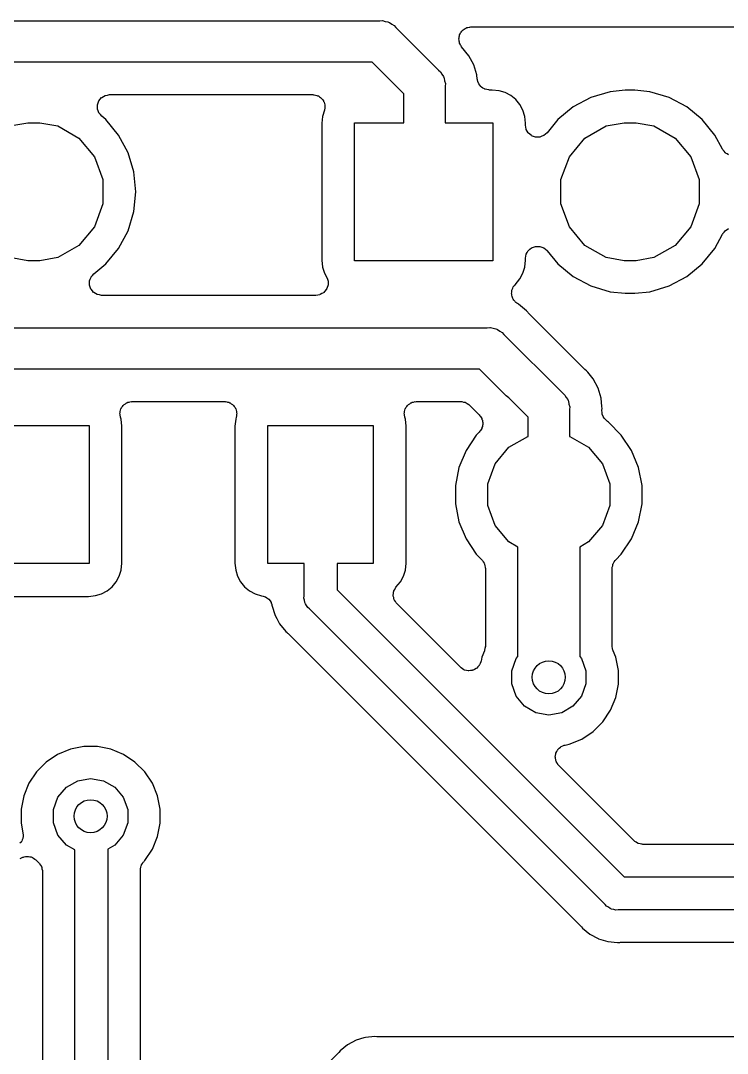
# Model space of a CAD drawing. Extents: x 91 to 190.2, y -113.9 to -59.9.
# Drawn here: x 138.89 to 147.59, y -73.36 to -60.64 of the extents above; entities that cross this region are included whole.
import ezdxf

# ---------------------------------------------------------------- set-up
doc = ezdxf.new("R2010")
doc.units = 0
doc.header["$MEASUREMENT"] = 0
doc.layers.add('BLACK', color=7, linetype='CONTINUOUS')

msp = doc.modelspace()

# ---------------------------------------------------------------- linework, layer by layer
at = {"layer": 'BLACK', "linetype": 'CONTINUOUS'}
for p, q in [((135.666, -60.646), (143.309, -60.646)), ((143.309, -60.646), (143.342, -60.6431)), ((143.342, -60.6431), (143.375, -60.6518)), ((143.375, -60.6518), (143.408, -60.6576)), ((143.408, -60.6576), (143.418, -60.6633)), ((143.418, -60.6633), (143.429, -60.6662)), ((143.429, -60.6662), (143.457, -60.6856)), ((143.457, -60.6856), (143.486, -60.7024)), ((143.486, -60.7024), (143.507, -60.7282)), ((143.507, -60.7282), (144.032, -61.2526)), ((144.302, -60.795), (144.311, -60.7843)), ((144.311, -60.7843), (144.318, -60.7723)), ((144.318, -60.7723), (144.328, -60.7645)), ((144.328, -60.7645), (144.336, -60.7551)), ((144.336, -60.7551), (144.348, -60.7481)), ((144.348, -60.7481), (144.359, -60.7393)), ((144.359, -60.7393), (144.37, -60.7352)), ((144.37, -60.7352), (144.381, -60.729)), ((144.381, -60.729), (144.395, -60.7266)), ((144.395, -60.7266), (144.408, -60.722)), ((144.408, -60.722), (144.42, -60.7221)), ((144.42, -60.7221), (144.432, -60.72)), ((144.432, -60.72), (178.337, -60.72)), ((144.282, -60.8684), (144.285, -60.8563)), ((144.285, -60.8821), (144.282, -60.8684)), ((144.285, -60.844), (144.289, -60.8309)), ((144.285, -60.8563), (144.285, -60.844)), ((144.285, -60.896), (144.285, -60.8821)), ((144.289, -60.9076), (144.285, -60.896)), ((144.289, -60.8309), (144.292, -60.8172)), ((144.291, -60.9198), (144.289, -60.9076)), ((144.292, -60.8172), (144.298, -60.8066)), ((144.298, -60.8066), (144.302, -60.795)), ((144.298, -60.9319), (144.291, -60.9198)), ((144.302, -60.945), (144.298, -60.9319)), ((144.31, -60.9544), (144.302, -60.945)), ((144.316, -60.9652), (144.31, -60.9544)), ((144.406, -61.0749), (144.316, -60.9652)), ((143.215, -61.154), (135.716, -61.154)), ((143.606, -61.5452), (143.215, -61.154)), ((144.467, -61.1885), (144.406, -61.0749)), ((144.032, -61.2526), (144.058, -61.2742)), ((144.058, -61.2742), (144.074, -61.3034)), ((144.505, -61.3118), (144.467, -61.1885)), ((144.074, -61.3034), (144.094, -61.331)), ((144.094, -61.331), (144.097, -61.342)), ((144.097, -61.342), (144.102, -61.3518)), ((144.102, -61.3518), (144.108, -61.385)), ((144.108, -61.385), (144.117, -61.4175)), ((144.117, -61.4175), (144.114, -61.4511)), ((144.509, -61.362), (144.505, -61.3118)), ((144.511, -61.3676), (144.509, -61.362)), ((144.511, -61.3734), (144.511, -61.3676)), ((144.518, -61.3926), (144.511, -61.3734)), ((144.524, -61.4122), (144.518, -61.3926)), ((144.527, -61.4169), (144.524, -61.4122)), ((144.529, -61.4223), (144.527, -61.4169)), ((144.542, -61.438), (144.529, -61.4223)), ((143.606, -61.9), (143.606, -61.5452)), ((144.114, -61.4511), (144.114, -61.9)), ((144.554, -61.4546), (144.542, -61.438)), ((144.559, -61.4578), (144.554, -61.4546)), ((144.562, -61.4622), (144.559, -61.4578)), ((144.58, -61.4725), (144.562, -61.4622)), ((144.597, -61.484), (144.58, -61.4725)), ((144.602, -61.4854), (144.597, -61.484)), ((144.607, -61.4883), (144.602, -61.4854)), ((144.628, -61.4918), (144.607, -61.4883)), ((144.647, -61.4969), (144.628, -61.4918)), ((144.653, -61.4963), (144.647, -61.4969)), ((144.659, -61.4973), (144.653, -61.4963)), ((144.693, -61.4973), (144.659, -61.4973)), ((144.778, -61.5058), (144.693, -61.4973)), ((144.854, -61.5287), (144.778, -61.5058)), ((144.923, -61.5658), (144.854, -61.5287)), ((146.145, -61.5181), (145.909, -61.5896)), ((146.329, -61.5), (146.145, -61.5181)), ((146.451, -61.5), (146.329, -61.5)), ((146.635, -61.5181), (146.451, -61.5)), ((146.871, -61.5896), (146.635, -61.5181)), ((139.834, -61.6796), (139.835, -61.6788)), ((139.835, -61.7049), (139.834, -61.6796)), ((139.835, -61.678), (139.843, -61.6543)), ((139.835, -61.6788), (139.835, -61.678)), ((139.843, -61.6543), (139.852, -61.6304)), ((139.852, -61.629), (139.869, -61.6096)), ((139.852, -61.6298), (139.852, -61.629)), ((139.852, -61.6304), (139.852, -61.6298)), ((139.869, -61.6096), (139.885, -61.5902)), ((139.885, -61.5897), (139.886, -61.5891)), ((139.885, -61.5902), (139.885, -61.5897)), ((139.886, -61.5891), (139.908, -61.5765)), ((139.908, -61.5765), (139.929, -61.5636)), ((139.929, -61.5636), (139.93, -61.5635)), ((139.93, -61.5635), (139.931, -61.563)), ((139.931, -61.563), (139.956, -61.5587)), ((139.956, -61.5587), (139.981, -61.554)), ((139.981, -61.554), (139.981, -61.5541)), ((139.981, -61.5541), (139.982, -61.554)), ((139.982, -61.554), (142.485, -61.554)), ((142.485, -61.554), (142.494, -61.5556)), ((142.494, -61.5556), (142.503, -61.5551)), ((142.503, -61.5551), (142.519, -61.5601)), ((142.519, -61.5601), (142.536, -61.563)), ((142.536, -61.563), (142.544, -61.5676)), ((142.544, -61.5676), (142.553, -61.5702)), ((142.553, -61.5702), (142.566, -61.5805)), ((142.566, -61.5805), (142.581, -61.5891)), ((142.581, -61.5891), (142.587, -61.596)), ((142.587, -61.596), (142.594, -61.6015)), ((142.594, -61.6015), (142.604, -61.6158)), ((142.604, -61.6158), (142.615, -61.629)), ((142.615, -61.629), (142.618, -61.6375)), ((142.618, -61.6375), (142.623, -61.6451)), ((142.623, -61.6451), (142.627, -61.6618)), ((142.627, -61.6618), (142.632, -61.678)), ((142.632, -61.678), (142.632, -61.687)), ((144.984, -61.6158), (144.923, -61.5658)), ((145.034, -61.6767), (144.984, -61.6158)), ((145.071, -61.7462), (145.034, -61.6767)), ((145.909, -61.5896), (145.692, -61.7056)), ((147.088, -61.7056), (146.871, -61.5896)), ((139.835, -61.73), (139.835, -61.7049)), ((139.835, -61.7308), (139.835, -61.73)), ((139.835, -61.7317), (139.835, -61.7308)), ((139.844, -61.7553), (139.835, -61.7317)), ((139.852, -61.779), (139.844, -61.7553)), ((139.853, -61.7796), (139.852, -61.779)), ((139.853, -61.7804), (139.853, -61.7796)), ((139.87, -61.7996), (139.853, -61.7804)), ((139.886, -61.8189), (139.87, -61.7996)), ((142.628, -61.7475), (142.606, -61.8216)), ((142.629, -61.7386), (142.628, -61.7475)), ((142.632, -61.73), (142.629, -61.7386)), ((142.632, -61.687), (142.634, -61.6958)), ((142.634, -61.6958), (142.632, -61.7129)), ((142.632, -61.7129), (142.632, -61.73)), ((145.094, -61.8216), (145.071, -61.7462)), ((145.692, -61.7056), (145.502, -61.8618)), ((147.278, -61.8618), (147.088, -61.7056)), ((138.755, -61.9389), (138.976, -61.9)), ((138.976, -61.9), (139.124, -61.9)), ((139.124, -61.9), (139.345, -61.9389)), ((139.887, -61.8193), (139.886, -61.8189)), ((139.887, -61.82), (139.887, -61.8193)), ((139.938, -61.8618), (139.887, -61.82)), ((140.094, -62.0522), (139.938, -61.8618)), ((142.606, -61.8216), (142.597, -61.9074)), ((142.597, -61.9074), (142.597, -63.5926)), ((143, -63.6), (143, -61.9)), ((143, -61.9), (143.606, -61.9)), ((144.114, -61.9), (144.7, -61.9)), ((144.7, -61.9), (144.7, -63.6)), ((145.103, -61.9074), (145.094, -61.8216)), ((145.103, -61.929), (145.103, -61.9074)), ((145.103, -61.9298), (145.103, -61.929)), ((145.103, -61.9307), (145.103, -61.9298)), ((145.107, -61.9554), (145.103, -61.9307)), ((145.502, -61.8618), (145.369, -62.0242)), ((146.095, -61.9389), (146.316, -61.9)), ((146.316, -61.9), (146.464, -61.9)), ((146.464, -61.9), (146.685, -61.9389)), ((147.434, -62.0522), (147.278, -61.8618)), ((139.345, -61.9389), (139.605, -62.0888)), ((140.21, -62.2693), (140.094, -62.0522)), ((145.112, -61.9803), (145.107, -61.9554)), ((145.112, -61.981), (145.112, -61.9803)), ((145.112, -61.9819), (145.112, -61.981)), ((145.125, -62.0035), (145.112, -61.9819)), ((145.138, -62.0254), (145.125, -62.0035)), ((145.138, -62.026), (145.138, -62.0254)), ((145.139, -62.0267), (145.138, -62.026)), ((145.158, -62.0427), (145.139, -62.0267)), ((145.178, -62.0589), (145.158, -62.0427)), ((145.178, -62.0592), (145.178, -62.0589)), ((145.179, -62.0597), (145.178, -62.0592)), ((145.203, -62.0681), (145.179, -62.0597)), ((145.328, -62.0589), (145.304, -62.0676)), ((145.329, -62.0581), (145.328, -62.0584)), ((145.328, -62.0584), (145.328, -62.0589)), ((145.348, -62.0417), (145.329, -62.0581)), ((145.368, -62.0254), (145.348, -62.0417)), ((145.369, -62.0242), (145.368, -62.0247)), ((145.368, -62.0247), (145.368, -62.0254)), ((145.835, -62.0888), (146.095, -61.9389)), ((146.685, -61.9389), (146.945, -62.0888)), ((147.528, -62.2268), (147.434, -62.0522)), ((139.605, -62.0888), (139.797, -62.3184)), ((145.227, -62.0767), (145.203, -62.0681)), ((145.228, -62.077), (145.227, -62.0767)), ((145.227, -62.0767), (145.227, -62.0767)), ((145.253, -62.0767), (145.228, -62.077)), ((145.279, -62.0767), (145.253, -62.0767)), ((145.28, -62.0764), (145.279, -62.0765)), ((145.279, -62.0765), (145.279, -62.0767)), ((145.304, -62.0676), (145.28, -62.0764)), ((145.643, -62.3184), (145.835, -62.0888)), ((146.945, -62.0888), (147.137, -62.3184)), ((140.282, -62.505), (140.21, -62.2693)), ((147.531, -62.2307), (147.528, -62.2268)), ((147.533, -62.2353), (147.531, -62.2307)), ((147.547, -62.2511), (147.533, -62.2353)), ((147.56, -62.2678), (147.547, -62.2511)), ((147.564, -62.2704), (147.56, -62.2678)), ((147.567, -62.2741), (147.564, -62.2704)), ((147.586, -62.2841), (147.567, -62.2741)), ((147.604, -62.2953), (147.586, -62.2841)), ((139.797, -62.3184), (139.9, -62.6001)), ((145.54, -62.6001), (145.643, -62.3184)), ((147.137, -62.3184), (147.24, -62.6001)), ((140.306, -62.75), (140.282, -62.505)), ((139.9, -62.6001), (139.9, -62.8999)), ((145.54, -62.8999), (145.54, -62.6001)), ((147.24, -62.6001), (147.24, -62.8999)), ((140.282, -62.995), (140.306, -62.75)), ((139.9, -62.8999), (139.797, -63.1816)), ((145.643, -63.1816), (145.54, -62.8999)), ((147.24, -62.8999), (147.137, -63.1816)), ((140.21, -63.2307), (140.282, -62.995)), ((139.797, -63.1816), (139.605, -63.4112)), ((145.835, -63.4112), (145.643, -63.1816)), ((147.137, -63.1816), (146.945, -63.4112)), ((147.586, -63.2159), (147.604, -63.2047)), ((140.094, -63.4478), (140.21, -63.2307)), ((147.434, -63.4478), (147.528, -63.2732)), ((147.528, -63.2732), (147.531, -63.2693)), ((147.531, -63.2693), (147.533, -63.2647)), ((147.533, -63.2647), (147.547, -63.2489)), ((147.547, -63.2489), (147.56, -63.2322)), ((147.56, -63.2322), (147.564, -63.2296)), ((147.564, -63.2296), (147.567, -63.2259)), ((147.567, -63.2259), (147.586, -63.2159)), ((139.605, -63.4112), (139.345, -63.5611)), ((139.938, -63.6382), (140.094, -63.4478)), ((145.139, -63.4733), (145.158, -63.4573)), ((145.158, -63.4573), (145.178, -63.4411)), ((145.178, -63.4408), (145.179, -63.4403)), ((145.178, -63.4411), (145.178, -63.4408)), ((145.179, -63.4403), (145.203, -63.4319)), ((145.203, -63.4319), (145.227, -63.4233)), ((145.227, -63.4233), (145.228, -63.423)), ((145.227, -63.4233), (145.227, -63.4233)), ((145.228, -63.423), (145.253, -63.4233)), ((145.253, -63.4233), (145.279, -63.4233)), ((145.279, -63.4233), (145.279, -63.4235)), ((145.279, -63.4235), (145.28, -63.4236)), ((145.28, -63.4236), (145.304, -63.4324)), ((145.304, -63.4324), (145.328, -63.4411)), ((145.328, -63.4411), (145.328, -63.4416)), ((145.328, -63.4416), (145.329, -63.4419)), ((145.329, -63.4419), (145.348, -63.4583)), ((145.348, -63.4583), (145.368, -63.4746)), ((146.095, -63.5611), (145.835, -63.4112)), ((146.945, -63.4112), (146.685, -63.5611)), ((147.278, -63.6382), (147.434, -63.4478)), ((138.976, -63.6), (138.755, -63.5611)), ((139.345, -63.5611), (139.124, -63.6)), ((145.103, -63.5693), (145.107, -63.5446)), ((145.103, -63.5702), (145.103, -63.5693)), ((145.103, -63.571), (145.103, -63.5702)), ((145.103, -63.5926), (145.103, -63.571)), ((145.107, -63.5446), (145.112, -63.5197)), ((145.112, -63.5181), (145.125, -63.4965)), ((145.112, -63.519), (145.112, -63.5181)), ((145.112, -63.5197), (145.112, -63.519)), ((145.125, -63.4965), (145.138, -63.4746)), ((145.138, -63.474), (145.139, -63.4733)), ((145.138, -63.4746), (145.138, -63.474)), ((145.368, -63.4746), (145.368, -63.4753)), ((145.368, -63.4753), (145.369, -63.4758)), ((145.369, -63.4758), (145.502, -63.6382)), ((146.316, -63.6), (146.095, -63.5611)), ((146.685, -63.5611), (146.464, -63.6)), ((139.124, -63.6), (138.976, -63.6)), ((139.79, -63.76), (139.938, -63.6382)), ((142.597, -63.5926), (142.606, -63.6784)), ((142.606, -63.6784), (142.629, -63.7538)), ((144.7, -63.6), (143, -63.6)), ((145.071, -63.7538), (145.094, -63.6784)), ((145.094, -63.6784), (145.103, -63.5926)), ((145.502, -63.6382), (145.692, -63.7944)), ((146.464, -63.6), (146.316, -63.6)), ((147.088, -63.7944), (147.278, -63.6382)), ((139.737, -63.8483), (139.746, -63.8247)), ((139.746, -63.8247), (139.755, -63.801)), ((139.755, -63.8004), (139.756, -63.7996)), ((139.755, -63.801), (139.755, -63.8004)), ((139.756, -63.7996), (139.772, -63.7805)), ((139.772, -63.7805), (139.788, -63.7611)), ((139.788, -63.7611), (139.789, -63.7607)), ((139.789, -63.7607), (139.79, -63.76)), ((142.629, -63.7538), (142.656, -63.8053)), ((142.656, -63.8053), (142.664, -63.8278)), ((142.664, -63.8278), (142.672, -63.85)), ((144.975, -63.8956), (145.034, -63.8233)), ((145.034, -63.8233), (145.071, -63.7538)), ((145.692, -63.7944), (145.909, -63.9104)), ((146.871, -63.9104), (147.088, -63.7944)), ((139.737, -63.8492), (139.737, -63.8483)), ((139.737, -63.85), (139.737, -63.8492)), ((139.737, -63.8752), (139.737, -63.85)), ((139.737, -63.9004), (139.737, -63.8752)), ((139.737, -63.9012), (139.737, -63.9004)), ((139.737, -63.902), (139.737, -63.9012)), ((139.746, -63.9257), (139.737, -63.902)), ((139.754, -63.9496), (139.746, -63.9257)), ((139.755, -63.9502), (139.754, -63.9496)), ((139.755, -63.951), (139.755, -63.9502)), ((139.771, -63.9704), (139.755, -63.951)), ((142.651, -63.9552), (142.635, -63.9728)), ((142.652, -63.9529), (142.651, -63.9552)), ((142.654, -63.951), (142.652, -63.9529)), ((142.662, -63.9288), (142.654, -63.951)), ((142.671, -63.9069), (142.662, -63.9288)), ((142.672, -63.902), (142.671, -63.9044)), ((142.671, -63.9044), (142.671, -63.9069)), ((142.672, -63.85), (142.672, -63.8524)), ((142.672, -63.8524), (142.672, -63.8548)), ((142.672, -63.8548), (142.672, -63.8784)), ((142.672, -63.8784), (142.672, -63.902)), ((144.934, -63.9709), (144.937, -63.9617)), ((144.937, -63.9617), (144.939, -63.9519)), ((144.939, -63.9519), (144.946, -63.9375)), ((144.946, -63.9375), (144.952, -63.9221)), ((144.952, -63.9221), (144.959, -63.9147)), ((144.959, -63.9147), (144.963, -63.9059)), ((144.963, -63.9059), (144.975, -63.8956)), ((145.909, -63.9104), (146.145, -63.9819)), ((146.635, -63.9819), (146.871, -63.9104)), ((139.787, -63.9898), (139.771, -63.9704)), ((139.788, -63.9903), (139.787, -63.9898)), ((139.788, -63.9909), (139.788, -63.9903)), ((139.81, -64.0035), (139.788, -63.9909)), ((139.832, -64.0164), (139.81, -64.0035)), ((139.833, -64.0165), (139.832, -64.0164)), ((139.833, -64.017), (139.833, -64.0165)), ((139.858, -64.0213), (139.833, -64.017)), ((139.883, -64.026), (139.858, -64.0213)), ((139.884, -64.0259), (139.883, -64.026)), ((139.885, -64.026), (139.884, -64.0259)), ((142.524, -64.026), (139.885, -64.026)), ((142.547, -64.0219), (142.524, -64.026)), ((142.571, -64.0186), (142.547, -64.0219)), ((142.573, -64.0174), (142.571, -64.0186)), ((142.575, -64.017), (142.573, -64.0174)), ((142.596, -64.0051), (142.575, -64.017)), ((142.616, -63.994), (142.596, -64.0051)), ((142.618, -63.9921), (142.616, -63.994)), ((142.62, -63.9909), (142.618, -63.9921)), ((142.635, -63.9728), (142.62, -63.9909)), ((144.931, -64.0035), (144.934, -63.9873)), ((144.933, -64.0131), (144.931, -64.0035)), ((144.933, -64.023), (144.933, -64.0131)), ((144.939, -64.0384), (144.933, -64.023)), ((144.934, -63.9873), (144.934, -63.9709)), ((144.942, -64.0544), (144.939, -64.0384)), ((144.947, -64.0628), (144.942, -64.0544)), ((144.951, -64.0721), (144.947, -64.0628)), ((144.961, -64.0848), (144.951, -64.0721)), ((144.97, -64.0987), (144.961, -64.0848)), ((146.145, -63.9819), (146.329, -64)), ((146.329, -64), (146.451, -64)), ((146.451, -64), (146.635, -63.9819)), ((144.977, -64.1048), (144.97, -64.0987)), ((144.984, -64.1124), (144.977, -64.1048)), ((144.998, -64.1207), (144.984, -64.1124)), ((145.011, -64.1308), (144.998, -64.1207)), ((145.016, -64.1336), (145.011, -64.1308)), ((145.115, -64.2153), (145.016, -64.1336)), ((145.131, -64.2346), (145.115, -64.2153)), ((145.137, -64.2394), (145.131, -64.2346)), ((145.141, -64.2455), (145.137, -64.2394)), ((145.825, -64.929), (145.141, -64.2455)), ((136.801, -64.426), (144.63, -64.426)), ((144.63, -64.426), (144.663, -64.4231)), ((144.663, -64.4231), (144.666, -64.4237)), ((144.666, -64.4237), (144.673, -64.4231)), ((144.673, -64.4231), (144.706, -64.4318)), ((144.706, -64.4318), (144.739, -64.4376)), ((144.739, -64.4376), (144.749, -64.4433)), ((144.749, -64.4433), (144.76, -64.4462)), ((144.76, -64.4462), (144.787, -64.4656)), ((144.787, -64.4656), (144.816, -64.4824)), ((144.816, -64.4824), (144.838, -64.5082)), ((144.838, -64.5082), (145.562, -65.2319)), ((144.535, -64.934), (136.895, -64.934)), ((144.866, -65.2647), (144.535, -64.934)), ((145.831, -64.9332), (145.825, -64.929)), ((145.835, -64.9389), (145.831, -64.9332)), ((145.855, -64.9547), (145.835, -64.9389)), ((145.87, -64.9739), (145.855, -64.9547)), ((145.936, -65.0542), (145.87, -64.9739)), ((145.87, -64.9739), (145.87, -64.9739)), ((145.997, -65.1679), (145.936, -65.0542)), ((145.562, -65.2319), (145.588, -65.2536)), ((146.035, -65.2911), (145.997, -65.1679)), ((140.164, -65.3691), (140.179, -65.3605)), ((140.179, -65.3605), (140.193, -65.3502)), ((140.193, -65.3502), (140.201, -65.3476)), ((140.201, -65.3476), (140.209, -65.343)), ((140.209, -65.343), (140.226, -65.3401)), ((140.226, -65.3401), (140.243, -65.3351)), ((140.243, -65.3351), (140.252, -65.3356)), ((140.252, -65.3356), (140.26, -65.334)), ((140.26, -65.334), (141.4, -65.334)), ((141.4, -65.334), (141.408, -65.3356)), ((141.408, -65.3356), (141.417, -65.3351)), ((141.417, -65.3351), (141.434, -65.3401)), ((141.434, -65.3401), (141.451, -65.343)), ((141.451, -65.343), (141.459, -65.3476)), ((141.459, -65.3476), (141.467, -65.3502)), ((141.467, -65.3502), (141.481, -65.3605)), ((141.481, -65.3605), (141.496, -65.3691)), ((143.664, -65.3691), (143.679, -65.3605)), ((143.679, -65.3605), (143.693, -65.3502)), ((143.693, -65.3502), (143.701, -65.3476)), ((143.701, -65.3476), (143.709, -65.343)), ((143.709, -65.343), (143.726, -65.3401)), ((143.726, -65.3401), (143.743, -65.3351)), ((143.743, -65.3351), (143.752, -65.3356)), ((143.752, -65.3356), (143.76, -65.334)), ((143.76, -65.334), (144.308, -65.334)), ((144.308, -65.334), (144.314, -65.3351)), ((144.314, -65.3351), (144.321, -65.3346)), ((144.321, -65.3346), (144.34, -65.3396)), ((144.34, -65.3396), (144.359, -65.343)), ((144.359, -65.343), (144.365, -65.3463)), ((144.365, -65.3463), (144.371, -65.3481)), ((144.371, -65.3481), (144.387, -65.3593)), ((144.387, -65.3593), (144.404, -65.3691)), ((144.899, -65.288), (144.866, -65.2647)), ((145.136, -65.5246), (144.899, -65.288)), ((145.588, -65.2536), (145.604, -65.2827)), ((145.604, -65.2827), (145.624, -65.3103)), ((145.624, -65.3103), (145.627, -65.3213)), ((145.627, -65.3213), (145.632, -65.3311)), ((145.632, -65.3311), (145.638, -65.3643)), ((145.638, -65.3643), (145.647, -65.3969)), ((146.045, -65.3945), (146.035, -65.2911)), ((140.111, -65.4758), (140.113, -65.467)), ((140.113, -65.4929), (140.111, -65.4758)), ((140.113, -65.458), (140.119, -65.4418)), ((140.113, -65.467), (140.113, -65.458)), ((140.113, -65.51), (140.113, -65.4929)), ((140.119, -65.4418), (140.123, -65.4251)), ((140.123, -65.4251), (140.127, -65.4175)), ((140.127, -65.4175), (140.131, -65.409)), ((140.131, -65.409), (140.142, -65.3958)), ((140.142, -65.3958), (140.151, -65.3815)), ((140.151, -65.3815), (140.158, -65.376)), ((140.158, -65.376), (140.164, -65.3691)), ((141.496, -65.3691), (141.502, -65.376)), ((141.502, -65.376), (141.509, -65.3815)), ((141.509, -65.3815), (141.518, -65.3958)), ((141.518, -65.3958), (141.529, -65.409)), ((141.529, -65.409), (141.533, -65.4175)), ((141.533, -65.4175), (141.537, -65.4251)), ((141.537, -65.4251), (141.541, -65.4418)), ((141.541, -65.4418), (141.547, -65.458)), ((141.547, -65.458), (141.547, -65.467)), ((141.547, -65.467), (141.549, -65.4758)), ((141.549, -65.4758), (141.547, -65.4929)), ((141.547, -65.4929), (141.547, -65.51)), ((143.611, -65.4758), (143.613, -65.467)), ((143.613, -65.4929), (143.611, -65.4758)), ((143.613, -65.458), (143.619, -65.4418)), ((143.613, -65.467), (143.613, -65.458)), ((143.613, -65.51), (143.613, -65.4929)), ((143.619, -65.4418), (143.623, -65.4251)), ((143.623, -65.4251), (143.627, -65.4175)), ((143.627, -65.4175), (143.631, -65.409)), ((143.631, -65.409), (143.642, -65.3958)), ((143.642, -65.3958), (143.651, -65.3815)), ((143.651, -65.3815), (143.658, -65.376)), ((143.658, -65.376), (143.664, -65.3691)), ((144.404, -65.3691), (144.408, -65.3741)), ((144.408, -65.3741), (144.414, -65.3779)), ((144.414, -65.3779), (144.534, -65.4979)), ((145.647, -65.3969), (145.644, -65.4304)), ((145.644, -65.4304), (145.644, -65.7632)), ((146.045, -65.3946), (146.045, -65.3945)), ((146.047, -65.4193), (146.045, -65.3946)), ((146.045, -65.4393), (146.047, -65.4193)), ((146.045, -65.4418), (146.045, -65.4393)), ((146.045, -65.4442), (146.045, -65.4418)), ((146.047, -65.4677), (146.045, -65.4442)), ((146.049, -65.4913), (146.047, -65.4677)), ((146.05, -65.4935), (146.049, -65.4913)), ((146.05, -65.496), (146.05, -65.4935)), ((140.116, -65.5186), (140.113, -65.51)), ((140.117, -65.5275), (140.116, -65.5186)), ((140.124, -65.5516), (140.117, -65.5275)), ((140.133, -65.6374), (140.124, -65.5516)), ((141.536, -65.5516), (141.527, -65.6374)), ((141.543, -65.5275), (141.536, -65.5516)), ((141.544, -65.5186), (141.543, -65.5275)), ((141.547, -65.51), (141.544, -65.5186)), ((143.616, -65.5186), (143.613, -65.51)), ((143.617, -65.5275), (143.616, -65.5186)), ((143.624, -65.5516), (143.617, -65.5275)), ((143.633, -65.6374), (143.624, -65.5516)), ((144.534, -65.4979), (144.541, -65.5086)), ((144.541, -65.5086), (144.55, -65.5179)), ((144.55, -65.5179), (144.556, -65.5298)), ((144.556, -65.5298), (144.564, -65.5406)), ((144.564, -65.5406), (144.567, -65.5532)), ((144.567, -65.5532), (144.572, -65.5651)), ((144.572, -65.5651), (144.574, -65.5782)), ((144.574, -65.5782), (144.577, -65.5909)), ((144.577, -65.617), (144.574, -65.6297)), ((144.577, -65.5909), (144.576, -65.6039)), ((144.576, -65.6039), (144.577, -65.617)), ((145.136, -65.7632), (145.136, -65.5246)), ((146.061, -65.5172), (146.05, -65.496)), ((146.071, -65.5387), (146.061, -65.5172)), ((146.072, -65.5405), (146.071, -65.5387)), ((146.074, -65.5427), (146.072, -65.5405)), ((146.091, -65.5591), (146.074, -65.5427)), ((146.107, -65.576), (146.091, -65.5591)), ((146.109, -65.577), (146.107, -65.576)), ((146.111, -65.5788), (146.109, -65.577)), ((146.123, -65.5867), (146.111, -65.5788)), ((146.283, -65.7469), (146.123, -65.5867)), ((138.43, -65.63), (139.73, -65.63)), ((139.73, -65.63), (139.73, -67.33)), ((140.133, -67.3226), (140.133, -65.6374)), ((141.527, -65.6374), (141.527, -67.3226)), ((141.93, -67.33), (141.93, -65.63)), ((141.93, -65.63), (143.23, -65.63)), ((143.23, -65.63), (143.23, -67.33)), ((143.633, -67.3226), (143.633, -65.6374)), ((144.497, -65.7469), (144.371, -65.9353)), ((144.534, -65.71), (144.497, -65.7469)), ((144.541, -65.6993), (144.534, -65.71)), ((144.55, -65.69), (144.541, -65.6993)), ((144.556, -65.6781), (144.55, -65.69)), ((144.564, -65.6673), (144.556, -65.6781)), ((144.567, -65.6547), (144.564, -65.6673)), ((144.572, -65.6428), (144.567, -65.6547)), ((144.574, -65.6297), (144.572, -65.6428)), ((146.409, -65.9353), (146.283, -65.7469)), ((144.9, -65.8966), (145.13, -65.7644)), ((145.13, -65.7644), (145.136, -65.7632)), ((145.644, -65.7632), (145.65, -65.7644)), ((145.65, -65.7644), (145.88, -65.8966)), ((144.371, -65.9353), (144.284, -66.1446)), ((144.73, -66.0992), (144.9, -65.8966)), ((145.88, -65.8966), (146.05, -66.0992)), ((146.496, -66.1446), (146.409, -65.9353)), ((144.64, -66.3478), (144.73, -66.0992)), ((146.05, -66.0992), (146.14, -66.3478)), ((144.284, -66.1446), (144.24, -66.3667)), ((146.54, -66.3667), (146.496, -66.1446)), ((144.24, -66.3667), (144.24, -66.5933)), ((144.64, -66.6122), (144.64, -66.3478)), ((146.14, -66.3478), (146.14, -66.6122)), ((146.54, -66.5933), (146.54, -66.3667)), ((144.24, -66.5933), (144.284, -66.8154)), ((144.73, -66.8608), (144.64, -66.6122)), ((146.14, -66.6122), (146.05, -66.8608)), ((146.496, -66.8154), (146.54, -66.5933)), ((144.284, -66.8154), (144.371, -67.0247)), ((144.9, -67.0634), (144.73, -66.8608)), ((146.05, -66.8608), (145.88, -67.0634)), ((146.409, -67.0247), (146.496, -66.8154)), ((144.371, -67.0247), (144.497, -67.2131)), ((145.009, -67.1261), (144.9, -67.0634)), ((145.009, -68.4728), (145.009, -67.1261)), ((145.88, -67.0634), (145.771, -67.1261)), ((145.771, -67.1261), (145.771, -68.4728)), ((146.283, -67.2131), (146.409, -67.0247)), ((144.497, -67.2131), (144.565, -67.2814)), ((146.215, -67.2814), (146.283, -67.2131)), ((139.73, -67.33), (138.43, -67.33)), ((140.124, -67.4084), (140.133, -67.3226)), ((141.527, -67.3226), (141.536, -67.4084)), ((142.377, -67.33), (141.93, -67.33)), ((142.377, -67.7275), (142.377, -67.33)), ((143.23, -67.33), (142.783, -67.33)), ((142.783, -67.33), (142.783, -67.6522)), ((143.624, -67.4084), (143.633, -67.3226)), ((144.565, -67.2814), (144.569, -67.2868)), ((144.569, -67.2868), (144.574, -67.2911)), ((144.574, -67.2911), (144.584, -67.308)), ((144.584, -67.308), (144.595, -67.3241)), ((144.595, -67.3241), (144.597, -67.3305)), ((144.597, -67.3305), (144.6, -67.3362)), ((144.6, -67.3362), (144.603, -67.3555)), ((144.603, -67.3555), (144.608, -67.3744)), ((144.608, -67.3744), (144.608, -67.381)), ((144.608, -67.381), (144.609, -67.3875)), ((144.609, -67.3875), (144.609, -68.3457)), ((146.171, -67.3875), (146.172, -67.381)), ((146.171, -68.3457), (146.171, -67.3875)), ((146.172, -67.3744), (146.177, -67.3555)), ((146.172, -67.381), (146.172, -67.3744)), ((146.177, -67.3555), (146.18, -67.3362)), ((146.18, -67.3362), (146.183, -67.3305)), ((146.183, -67.3305), (146.185, -67.3241)), ((146.185, -67.3241), (146.196, -67.308)), ((146.196, -67.308), (146.206, -67.2911)), ((146.206, -67.2911), (146.211, -67.2868)), ((146.211, -67.2868), (146.215, -67.2814)), ((140.064, -67.5533), (140.101, -67.4838)), ((140.101, -67.4838), (140.124, -67.4084)), ((141.536, -67.4084), (141.559, -67.4838)), ((141.559, -67.4838), (141.596, -67.5533)), ((143.564, -67.5533), (143.601, -67.4838)), ((143.601, -67.4838), (143.624, -67.4084)), ((139.953, -67.6642), (140.014, -67.6142)), ((140.014, -67.6142), (140.064, -67.5533)), ((141.596, -67.5533), (141.646, -67.6142)), ((141.646, -67.6142), (141.707, -67.6642)), ((142.783, -67.6522), (146.318, -71.1868)), ((143.483, -67.6662), (143.493, -67.6484)), ((143.493, -67.6484), (143.502, -67.6299)), ((143.502, -67.6299), (143.506, -67.6258)), ((143.506, -67.6258), (143.509, -67.6208)), ((143.509, -67.6208), (143.564, -67.5533)), ((138.437, -67.7327), (139.723, -67.7327)), ((139.723, -67.7327), (139.808, -67.7242)), ((139.808, -67.7242), (139.884, -67.7013)), ((139.884, -67.7013), (139.953, -67.6642)), ((141.707, -67.6642), (141.776, -67.7013)), ((141.776, -67.7013), (141.853, -67.7247)), ((141.853, -67.7247), (141.875, -67.7308)), ((141.875, -67.7308), (141.899, -67.7368)), ((141.899, -67.7368), (141.9, -67.7378)), ((141.9, -67.7378), (141.902, -67.7382)), ((141.902, -67.7382), (141.921, -67.7525)), ((141.921, -67.7525), (141.942, -67.7662)), ((141.942, -67.7662), (141.943, -67.7676)), ((141.943, -67.7676), (141.944, -67.7686)), ((141.944, -67.7686), (141.958, -67.7887)), ((142.374, -67.7544), (142.377, -67.7275)), ((142.381, -67.7804), (142.374, -67.7544)), ((142.386, -67.807), (142.381, -67.7804)), ((143.475, -67.7176), (143.478, -67.6975)), ((143.476, -67.7233), (143.475, -67.7176)), ((143.475, -67.729), (143.476, -67.7233)), ((143.481, -67.7487), (143.475, -67.729)), ((143.478, -67.6975), (143.48, -67.6771)), ((143.48, -67.6771), (143.482, -67.6719)), ((143.484, -67.7688), (143.481, -67.7487)), ((143.482, -67.6719), (143.483, -67.6662)), ((143.487, -67.7738), (143.484, -67.7688)), ((143.489, -67.7794), (143.487, -67.7738)), ((143.501, -67.7961), (143.489, -67.7794)), ((141.958, -67.7887), (141.972, -67.8086)), ((141.972, -67.8086), (141.972, -67.8102)), ((141.972, -67.8102), (141.973, -67.8116)), ((141.973, -67.8116), (141.979, -67.8352)), ((141.979, -67.8352), (141.98, -67.8387)), ((141.98, -67.8387), (141.981, -67.8405)), ((141.981, -67.8405), (142.02, -67.9684)), ((142.391, -67.8148), (142.386, -67.807)), ((142.393, -67.8236), (142.391, -67.8148)), ((142.408, -67.8457), (142.393, -67.8236)), ((142.422, -67.869), (142.408, -67.8457)), ((142.443, -67.8864), (142.422, -67.869)), ((146.084, -71.5274), (142.443, -67.8864)), ((143.511, -67.8136), (143.501, -67.7961)), ((143.515, -67.8173), (143.511, -67.8136)), ((143.519, -67.822), (143.515, -67.8173)), ((144.303, -68.6061), (143.519, -67.822)), ((142.02, -67.9684), (142.041, -68.0069)), ((142.041, -68.0069), (142.041, -68.0069)), ((142.041, -68.0069), (142.041, -68.0069)), ((142.041, -68.0069), (142.076, -68.0731)), ((142.076, -68.0731), (142.151, -68.165)), ((142.151, -68.165), (142.169, -68.1792)), ((142.169, -68.1792), (142.174, -68.1848)), ((142.174, -68.1848), (142.18, -68.1891)), ((142.18, -68.1891), (145.781, -71.7904)), ((144.598, -68.4031), (144.566, -68.48)), ((144.6, -68.397), (144.598, -68.3999)), ((144.598, -68.3999), (144.598, -68.4031)), ((144.604, -68.3745), (144.6, -68.397)), ((144.609, -68.3522), (144.604, -68.3745)), ((144.609, -68.3457), (144.608, -68.349)), ((144.608, -68.349), (144.609, -68.3522)), ((146.172, -68.349), (146.171, -68.3457)), ((146.171, -68.3522), (146.172, -68.349)), ((146.176, -68.3745), (146.171, -68.3522)), ((146.18, -68.397), (146.176, -68.3745)), ((146.182, -68.3999), (146.18, -68.397)), ((146.182, -68.4031), (146.182, -68.3999)), ((146.214, -68.48), (146.182, -68.4031)), ((144.554, -68.5389), (144.545, -68.5581)), ((144.556, -68.5293), (144.554, -68.5339)), ((144.554, -68.5339), (144.554, -68.5389)), ((144.566, -68.48), (144.556, -68.5293)), ((144.933, -68.6494), (144.988, -68.4979)), ((144.988, -68.4979), (145.009, -68.4728)), ((145.771, -68.4728), (145.792, -68.4979)), ((145.792, -68.4979), (145.847, -68.6494)), ((146.247, -68.6456), (146.214, -68.48)), ((144.307, -68.6089), (144.303, -68.6061)), ((144.31, -68.6128), (144.307, -68.6089)), ((144.328, -68.6238), (144.31, -68.6128)), ((144.345, -68.636), (144.328, -68.6238)), ((144.35, -68.6373), (144.345, -68.636)), ((144.354, -68.6398), (144.35, -68.6373)), ((144.375, -68.644), (144.354, -68.6398)), ((144.396, -68.6495), (144.375, -68.644)), ((144.401, -68.649), (144.396, -68.6495)), ((144.406, -68.65), (144.401, -68.649)), ((144.427, -68.6468), (144.406, -68.65)), ((144.448, -68.6449), (144.427, -68.6468)), ((144.452, -68.6428), (144.448, -68.6449)), ((144.457, -68.6421), (144.452, -68.6428)), ((144.476, -68.6319), (144.457, -68.6421)), ((144.495, -68.6229), (144.476, -68.6319)), ((144.498, -68.6194), (144.495, -68.6229)), ((144.503, -68.617), (144.498, -68.6194)), ((144.517, -68.6011), (144.503, -68.617)), ((144.532, -68.5861), (144.517, -68.6011)), ((144.534, -68.5816), (144.532, -68.5861)), ((144.537, -68.5778), (144.534, -68.5816)), ((144.545, -68.5581), (144.537, -68.5778)), ((144.933, -68.8106), (144.933, -68.6494)), ((145.847, -68.6494), (145.847, -68.8106)), ((146.247, -68.8144), (146.247, -68.6456)), ((144.988, -68.9621), (144.933, -68.8106)), ((145.847, -68.8106), (145.792, -68.9621)), ((146.214, -68.98), (146.247, -68.8144)), ((145.092, -69.0856), (144.988, -68.9621)), ((145.792, -68.9621), (145.688, -69.0856)), ((146.15, -69.136), (146.214, -68.98)), ((145.231, -69.1663), (145.092, -69.0856)), ((145.39, -69.1943), (145.231, -69.1663)), ((145.549, -69.1663), (145.39, -69.1943)), ((145.688, -69.0856), (145.549, -69.1663)), ((146.056, -69.2764), (146.15, -69.136)), ((145.936, -69.3958), (146.056, -69.2764)), ((145.796, -69.4896), (145.936, -69.3958)), ((145.586, -69.5659), (145.591, -69.5641)), ((145.591, -69.5641), (145.64, -69.5543)), ((145.64, -69.5543), (145.796, -69.4896)), ((139.344, -69.6804), (139.204, -69.7742)), ((139.5, -69.6157), (139.344, -69.6804)), ((139.666, -69.5828), (139.5, -69.6157)), ((139.834, -69.5828), (139.666, -69.5828)), ((140, -69.6157), (139.834, -69.5828)), ((140.156, -69.6804), (140, -69.6157)), ((140.296, -69.7742), (140.156, -69.6804)), ((145.473, -69.6935), (145.475, -69.6724)), ((145.475, -69.6724), (145.477, -69.6679)), ((145.477, -69.6679), (145.478, -69.663)), ((145.478, -69.663), (145.488, -69.6444)), ((145.488, -69.6444), (145.497, -69.6251)), ((145.497, -69.6251), (145.501, -69.6216)), ((145.501, -69.6216), (145.503, -69.6173)), ((145.503, -69.6173), (145.519, -69.6033)), ((145.519, -69.6033), (145.534, -69.5883)), ((145.534, -69.5883), (145.538, -69.5862)), ((145.538, -69.5862), (145.542, -69.5829)), ((145.542, -69.5829), (145.562, -69.5753)), ((145.562, -69.5753), (145.581, -69.5663)), ((145.581, -69.5663), (145.586, -69.5659)), ((139.204, -69.7742), (139.084, -69.8936)), ((140.416, -69.8936), (140.296, -69.7742)), ((145.47, -69.7145), (145.473, -69.6935)), ((145.471, -69.7193), (145.47, -69.7145)), ((145.471, -69.7243), (145.471, -69.7193)), ((145.476, -69.7448), (145.471, -69.7243)), ((145.48, -69.7656), (145.476, -69.7448)), ((145.483, -69.7698), (145.48, -69.7656)), ((145.484, -69.7746), (145.483, -69.7698)), ((145.496, -69.792), (145.484, -69.7746)), ((145.507, -69.8101), (145.496, -69.792)), ((145.511, -69.8132), (145.507, -69.8101)), ((145.514, -69.8173), (145.511, -69.8132)), ((146.44, -70.7429), (145.514, -69.8173)), ((139.084, -69.8936), (138.99, -70.034)), ((140.51, -70.034), (140.416, -69.8936)), ((138.99, -70.034), (138.926, -70.19)), ((139.452, -70.0844), (139.591, -70.0037)), ((139.591, -70.0037), (139.75, -69.9757)), ((139.75, -69.9757), (139.909, -70.0037)), ((139.909, -70.0037), (140.048, -70.0844)), ((140.574, -70.19), (140.51, -70.034)), ((138.926, -70.19), (138.893, -70.3556)), ((139.348, -70.2079), (139.452, -70.0844)), ((140.048, -70.0844), (140.152, -70.2079)), ((140.607, -70.3556), (140.574, -70.19)), ((139.293, -70.3594), (139.348, -70.2079)), ((140.152, -70.2079), (140.207, -70.3594)), ((138.893, -70.3556), (138.893, -70.5244)), ((139.293, -70.5206), (139.293, -70.3594)), ((140.207, -70.3594), (140.207, -70.5206)), ((140.607, -70.5244), (140.607, -70.3556)), ((138.893, -70.5244), (138.917, -70.6463)), ((139.348, -70.6721), (139.293, -70.5206)), ((140.207, -70.5206), (140.152, -70.6721)), ((140.574, -70.69), (140.607, -70.5244)), ((138.916, -70.7061), (138.915, -70.7143)), ((138.918, -70.6983), (138.916, -70.7061)), ((138.917, -70.6463), (138.917, -70.6545)), ((138.917, -70.6545), (138.919, -70.6624)), ((138.919, -70.6624), (138.918, -70.6804)), ((138.918, -70.6804), (138.918, -70.6983)), ((139.452, -70.7956), (139.348, -70.6721)), ((140.152, -70.6721), (140.048, -70.7956)), ((140.51, -70.846), (140.574, -70.69)), ((138.893, -70.7616), (138.88, -70.7743)), ((138.896, -70.7541), (138.893, -70.7616)), ((138.901, -70.7477), (138.896, -70.7541)), ((138.907, -70.7306), (138.901, -70.7477)), ((138.915, -70.7143), (138.907, -70.7306)), ((139.557, -70.8564), (139.452, -70.7956)), ((140.048, -70.7956), (139.963, -70.8448)), ((146.445, -70.7467), (146.44, -70.7429)), ((146.449, -70.7517), (146.445, -70.7467)), ((146.466, -70.7615), (146.449, -70.7517)), ((146.482, -70.7727), (146.466, -70.7615)), ((146.489, -70.7745), (146.482, -70.7727)), ((146.494, -70.7778), (146.489, -70.7745)), ((146.514, -70.7812), (146.494, -70.7778)), ((146.533, -70.7862), (146.514, -70.7812)), ((146.539, -70.7857), (146.533, -70.7862)), ((146.546, -70.7868), (146.539, -70.7857)), ((148.363, -70.7868), (146.546, -70.7868)), ((138.884, -70.9616), (138.9, -70.954)), ((138.9, -70.954), (138.916, -70.9447)), ((138.916, -70.9447), (138.924, -70.9431)), ((138.924, -70.9431), (138.931, -70.9396)), ((138.931, -70.9396), (138.949, -70.938)), ((138.949, -70.938), (138.967, -70.9345)), ((138.967, -70.9345), (138.975, -70.9358)), ((138.975, -70.9358), (138.983, -70.935)), ((138.983, -70.935), (139.001, -70.9397)), ((139.001, -70.9397), (139.018, -70.9424)), ((139.018, -70.9424), (139.026, -70.9464)), ((139.026, -70.9464), (139.033, -70.9485)), ((139.033, -70.9485), (139.048, -70.9588)), ((139.048, -70.9588), (139.064, -70.9675)), ((139.557, -74.75), (139.557, -70.8564)), ((139.963, -70.8448), (139.963, -74.75)), ((140.416, -70.9864), (140.51, -70.846)), ((139.064, -70.9675), (139.069, -70.9737)), ((139.069, -70.9737), (139.076, -70.9784)), ((139.076, -70.9784), (139.113, -71.0151)), ((139.113, -71.0151), (139.117, -71.0205)), ((139.117, -71.0205), (139.122, -71.0248)), ((139.122, -71.0248), (139.132, -71.0418)), ((139.132, -71.0418), (139.143, -71.0578)), ((139.143, -71.0578), (139.144, -71.0642)), ((139.144, -71.0642), (139.148, -71.0699)), ((139.148, -71.0699), (139.151, -71.0892)), ((139.151, -71.0892), (139.156, -71.1081)), ((140.364, -71.0881), (140.369, -71.0692)), ((140.364, -71.0947), (140.364, -71.0881)), ((140.369, -71.0692), (140.372, -71.0499)), ((140.372, -71.0499), (140.376, -71.0442)), ((140.376, -71.0442), (140.377, -71.0378)), ((140.377, -71.0378), (140.388, -71.0217)), ((140.388, -71.0217), (140.398, -71.0048)), ((140.398, -71.0048), (140.403, -71.0005)), ((140.403, -71.0005), (140.407, -70.9951)), ((140.407, -70.9951), (140.416, -70.9864)), ((139.156, -71.1081), (139.156, -71.1147)), ((139.156, -71.1147), (139.157, -71.1212)), ((139.157, -71.1212), (139.157, -74.2884)), ((140.363, -71.1012), (140.364, -71.0947)), ((140.363, -74.2884), (140.363, -71.1012)), ((146.318, -71.1868), (148.6, -71.1868)), ((146.101, -71.5481), (146.084, -71.5274)), ((146.124, -71.5615), (146.101, -71.5481)), ((146.146, -71.577), (146.124, -71.5615)), ((146.155, -71.5794), (146.146, -71.577)), ((146.163, -71.5839), (146.155, -71.5794)), ((146.19, -71.5886), (146.163, -71.5839)), ((146.216, -71.5955), (146.19, -71.5886)), ((146.242, -71.5932), (146.216, -71.5955)), ((148.6, -71.5932), (146.242, -71.5932)), ((145.781, -71.7904), (145.785, -71.7964)), ((145.785, -71.7964), (145.791, -71.8013)), ((145.791, -71.8013), (145.805, -71.8186)), ((145.805, -71.8186), (145.897, -71.894)), ((145.897, -71.894), (145.997, -71.9472)), ((145.997, -71.9472), (146.002, -71.95)), ((146.002, -71.95), (146.115, -71.9845)), ((146.115, -71.9845), (146.234, -71.9961)), ((146.234, -71.9961), (146.256, -71.9939)), ((146.256, -71.9939), (146.263, -71.9945)), ((146.263, -71.9945), (146.271, -71.9932)), ((146.271, -71.9932), (148.25, -71.9932)), ((143.018, -73.2), (142.913, -73.256)), ((143.114, -73.171), (143.018, -73.2)), ((143.132, -73.1655), (143.114, -73.171)), ((143.114, -73.171), (143.114, -73.171)), ((143.25, -73.1539), (143.132, -73.1655)), ((143.272, -73.1561), (143.25, -73.1539)), ((143.28, -73.1555), (143.272, -73.1561)), ((143.287, -73.1568), (143.28, -73.1555)), ((148.86, -73.1568), (143.287, -73.1568)), ((142.797, -73.3596), (142.63, -73.5273)), ((142.802, -73.3536), (142.797, -73.3596)), ((142.807, -73.3487), (142.802, -73.3536)), ((142.821, -73.3314), (142.807, -73.3487)), ((142.913, -73.256), (142.821, -73.3314))]:
    msp.add_line(p, q, dxfattribs=at)
at = {"layer": 'BLACK'}
for centre in [(145.39, -68.73), (139.75, -70.44)]:
    msp.add_circle(centre, 0.2032, dxfattribs=at)

doc.saveas('drawing.dxf')
